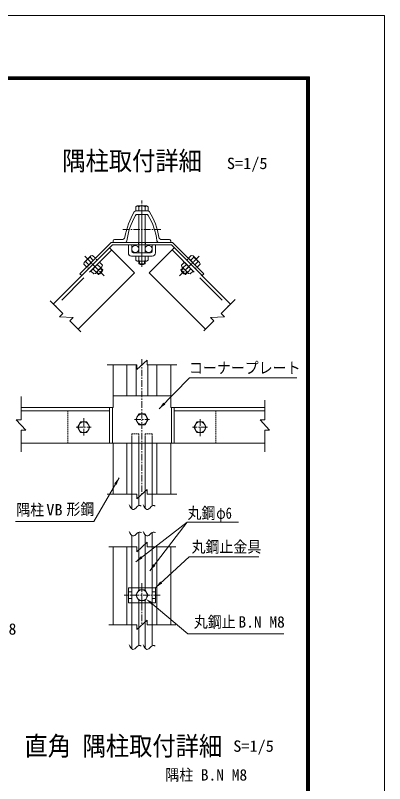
# Model space of a CAD drawing. Units: millimetres, scale not verified, with parts at other scales. Extents: x -4455 to 4455, y -3150 to 3150.
# Drawn here: x 3049 to 4455, y 228 to 3150 of the extents above; entities that cross this region are included whole.
import ezdxf
from ezdxf.enums import TextEntityAlignment as Align

# ---------------------------------------------------------------- set-up
doc = ezdxf.new("R2010")
doc.units = ezdxf.units.MM
doc.header["$LTSCALE"] = 20
for name, pattern in [('DASHED', [7.5, 6, -1.5]), ('USER1', [2, 1.25, -0.25, 0.25, -0.25]), ('USER2', [0.375, 0.25, -0.125]), ('USER4', [4.7625, 3.175, -1.5875])]:
    doc.linetypes.add(name, pattern=pattern)
doc.layers.add('0-0_7詳細', color=7, linetype='Continuous', lineweight=18)
doc.layers.add('1-0_D-TTL', color=7, linetype='Continuous', lineweight=18)
doc.styles.add('ＭＳ ゴシック', font='')
doc.styles.get('ＭＳ ゴシック').set_extended_font_data('MS Gothic')

msp = doc.modelspace()

# ---------------------------------------------------------------- linework, layer by layer
at = {"layer": '0-0_7詳細'}
for p, q in [((3512.87, 2425.83), (3506.99, 2422.43)), ((3512.87, 2425.83), (3548.15, 2425.83)), ((3548.15, 2425.83), (3554.03, 2422.43)), ((3506.99, 2422.43), (3506.99, 2406.63)), ((3506.99, 2406.63), (3554.03, 2406.63)), ((3530.51, 2406.63), (3508.02, 2406.63)), ((3518.51, 2422.43), (3518.51, 2406.63)), ((3530.51, 2406.63), (3553.01, 2406.63)), ((3542.51, 2422.43), (3542.51, 2406.63)), ((3554.03, 2422.43), (3554.03, 2406.63)), ((3530.51, 2393.13), (3512.72, 2393.13)), ((3518.51, 2393.13), (3518.51, 2247.03)), ((3530.51, 2393.13), (3548.31, 2393.13)), ((3542.51, 2393.13), (3542.51, 2247.03)), ((3414.04, 2286.63), (3294.55, 2167.14)), ((3646.99, 2286.63), (3414.04, 2286.63)), ((3421.01, 2292.63), (3421.01, 2286.63)), ((3466.25, 2286.63), (3421.01, 2286.63)), ((3454.24, 2297.13), (3425.51, 2297.13)), ((3594.78, 2286.63), (3640.01, 2286.63)), ((3606.78, 2297.13), (3635.51, 2297.13)), ((3640.01, 2292.63), (3640.01, 2286.63)), ((3646.99, 2286.63), (3766.47, 2167.14)), ((3418.01, 2277.03), (3192.89, 2051.91)), ((3418.01, 2277.03), (3301.34, 2160.36)), ((3502.87, 2170.96), (3407.41, 2266.42)), ((3643.01, 2277.03), (3418.01, 2277.03)), ((3558.16, 2170.96), (3653.62, 2266.42)), ((3643.01, 2277.03), (3868.13, 2051.91)), ((3643.01, 2277.03), (3759.68, 2160.36)), ((3335.87, 2235.62), (3310.93, 2210.67)), ((3353.61, 2226.2), (3320.35, 2192.94)), ((3334.29, 2229.23), (3345.46, 2218.06)), ((3335.87, 2235.62), (3342.43, 2237.38)), ((3342.43, 2237.38), (3353.61, 2226.2)), ((3554.03, 2234.43), (3506.99, 2234.43)), ((3506.99, 2218.55), (3506.99, 2234.43)), ((3518.51, 2217.29), (3518.51, 2234.43)), ((3542.51, 2217.29), (3542.51, 2234.43)), ((3718.59, 2237.38), (3707.42, 2226.2)), ((3707.42, 2226.2), (3740.68, 2192.94)), ((3726.74, 2229.23), (3715.56, 2218.06)), ((3725.15, 2235.62), (3718.59, 2237.38)), ((3725.15, 2235.62), (3750.1, 2210.67)), ((3310.93, 2210.67), (3309.17, 2204.12)), ((3309.17, 2204.12), (3320.35, 2192.94)), ((3317.32, 2212.26), (3328.49, 2201.08)), ((3335.62, 2177.67), (3368.88, 2210.93)), ((3353.27, 2168.16), (3378.39, 2193.28)), ((3372.86, 2190.66), (3360.74, 2202.78)), ((3512.75, 2215.23), (3506.99, 2218.55)), ((3548.27, 2215.23), (3512.75, 2215.23)), ((3518.51, 2215.23), (3518.51, 2204.57)), ((3542.51, 2204.57), (3518.51, 2204.57)), ((3542.51, 2215.23), (3542.51, 2204.57)), ((3680.92, 2199.7), (3692.14, 2210.93)), ((3682.64, 2193.28), (3680.92, 2199.7)), ((3707.76, 2168.16), (3682.64, 2193.28)), ((3688.17, 2190.66), (3700.29, 2202.78)), ((3725.4, 2177.67), (3692.14, 2210.93)), ((3743.71, 2212.26), (3732.53, 2201.08)), ((3751.85, 2204.12), (3740.68, 2192.94)), ((3750.1, 2210.67), (3751.85, 2204.12)), ((3502.87, 2170.96), (3288.35, 1956.45)), ((3301.34, 2160.36), (3294.55, 2167.14)), ((3346.85, 2166.44), (3335.62, 2177.67)), ((3355.89, 2173.69), (3343.77, 2185.81)), ((3353.27, 2168.16), (3346.85, 2166.44)), ((3357.34, 2172.23), (3364.88, 2164.7)), ((3364.88, 2164.7), (3381.85, 2181.67)), ((3374.31, 2189.21), (3381.85, 2181.67)), ((3558.16, 2170.96), (3772.67, 1956.45)), ((3686.71, 2189.21), (3679.17, 2181.67)), ((3696.14, 2164.7), (3679.17, 2181.67)), ((3703.68, 2172.23), (3696.14, 2164.7)), ((3705.14, 2173.69), (3717.26, 2185.81)), ((3759.68, 2160.36), (3766.47, 2167.14)), ((3421.01, 1821), (3421.01, 1658.52)), ((3640.01, 1821), (3640.01, 1658.52)), ((3421.01, 1703.52), (3640.01, 1703.52)), ((3421.01, 1658.52), (3070.27, 1658.52)), ((3407.41, 1646.52), (3070.27, 1646.52)), ((3407.41, 1658.52), (3407.41, 1523.52)), ((3418.01, 1658.52), (3418.01, 1523.52)), ((3640.01, 1658.52), (3998.62, 1658.52)), ((3643.01, 1658.52), (3643.01, 1523.52)), ((3653.62, 1658.52), (3653.62, 1523.52)), ((3653.62, 1646.52), (3996.37, 1646.52)), ((3458.42, 1523.52), (3070.27, 1523.52)), ((3421.01, 1523.52), (3640.01, 1523.52)), ((3421.01, 1523.52), (3421.01, 1328.86)), ((3491.56, 1538.52), (3491.56, 1272.97)), ((3518.56, 1538.52), (3518.56, 1285.35)), ((3542.46, 1538.52), (3542.46, 1275.74)), ((3569.46, 1538.52), (3569.46, 1284.35)), ((3604.85, 1523.52), (3998.62, 1523.52)), ((3640.01, 1523.52), (3640.01, 1328.86)), ((3491.56, 973.03), (3491.56, 1171.97)), ((3518.56, 973.03), (3518.56, 1184.35)), ((3542.46, 973.03), (3542.46, 1174.74)), ((3569.46, 973.03), (3569.46, 1183.35)), ((3421.01, 1128.21), (3421.01, 832.08)), ((3640.01, 1128.21), (3640.01, 832.08)), ((3478.91, 973.03), (3478.91, 916.03)), ((3582.11, 973.03), (3478.91, 973.03)), ((3582.11, 973.03), (3582.11, 916.03)), ((3582.11, 916.03), (3478.91, 916.03)), ((3491.56, 916.03), (3491.56, 740.72)), ((3518.56, 916.03), (3518.56, 753.1)), ((3542.46, 916.03), (3542.46, 743.49)), ((3569.46, 916.03), (3569.46, 752.1))]:
    msp.add_line(p, q, dxfattribs=at)
at = {"layer": '0-0_7詳細', "color": 1, "linetype": 'USER1'}
for p, q in [((3530.51, 2194.17), (3530.51, 2445.96)), ((3530.51, 2424.65), (3530.51, 2266.06)), ((3530.51, 2409.43), (3530.51, 2277.81)), ((3530.51, 2362.45), (3530.51, 2215.13)), ((3530.51, 2347.36), (3530.51, 2215.13)), ((3603.06, 2335.57), (3456.33, 2335.57)), ((3530.51, 2258.3), (3530.51, 2223.91)), ((3387.08, 2159.47), (3312.1, 2234.45)), ((3361.49, 2185.05), (3320.32, 2226.22)), ((3673.95, 2159.47), (3748.93, 2234.45)), ((3699.53, 2185.05), (3740.7, 2226.22)), ((3699.53, 2185.05), (3740.7, 2226.22)), ((3530.51, 1842.28), (3530.51, 1328.86)), ((3309.04, 1617.67), (3309.04, 1548.28)), ((3309.04, 1607.44), (3309.04, 1559.61)), ((3501.95, 1613.52), (3559.07, 1613.52)), ((3751.99, 1549.29), (3751.99, 1618.68)), ((3751.99, 1559.52), (3751.99, 1607.35)), ((3280.48, 1583.48), (3337.6, 1583.48)), ((3780.55, 1583.48), (3723.43, 1583.48)), ((3530.51, 990.94), (3530.51, 832.08)), ((3530.51, 982.67), (3530.51, 906.09)), ((3600.05, 944.53), (3462.71, 944.53))]:
    msp.add_line(p, q, dxfattribs=at)
at = {"layer": '0-0_7詳細', "color": 1, "linetype": 'USER2'}
for p, q in [((3517.01, 2286.63), (3517.01, 2277.03)), ((3544.01, 2286.63), (3544.01, 2277.03)), ((3359.68, 2218.69), (3352.89, 2225.48)), ((3701.35, 2218.69), (3708.14, 2225.48)), ((3701.35, 2218.69), (3708.14, 2225.48)), ((3327.86, 2186.87), (3321.07, 2193.66)), ((3733.17, 2186.87), (3739.96, 2193.66)), ((3733.17, 2186.87), (3739.96, 2193.66))]:
    msp.add_line(p, q, dxfattribs=at)
at = {"layer": '0-0_7詳細', "color": 3, "linetype": 'DASHED'}
for p, q in [((3415.89, 2257.94), (3201.38, 2043.42)), ((3645.13, 2257.94), (3859.65, 2043.42))]:
    msp.add_line(p, q, dxfattribs=at)
at = {"layer": '0-0_7詳細', "color": 3}
for p, q in [((3491.51, 2277.03), (3478.91, 2277.03)), ((3478.91, 2277.03), (3478.91, 2246.43)), ((3491.51, 2277.03), (3491.51, 2253.03)), ((3569.51, 2277.03), (3569.51, 2253.03)), ((3582.11, 2277.03), (3569.51, 2277.03)), ((3582.11, 2277.03), (3582.11, 2246.43)), ((3570.11, 2234.43), (3490.91, 2234.43)), ((3563.51, 2247.03), (3497.51, 2247.03)), ((3473.51, 1821), (3473.51, 1703.52)), ((3508.01, 1821), (3508.01, 1703.52)), ((3553.01, 1821), (3553.01, 1703.52)), ((3587.51, 1821), (3587.51, 1703.52)), ((3473.51, 1523.52), (3473.51, 1328.86)), ((3587.51, 1523.52), (3587.51, 1328.86)), ((3473.51, 1128.21), (3473.51, 832.08)), ((3587.51, 1128.21), (3587.51, 832.08))]:
    msp.add_line(p, q, dxfattribs=at)
at = {"layer": '0-0_7詳細', "color": 1}
for p, q in [((3520.91, 2215.23), (3520.91, 2203.36)), ((3540.11, 2215.23), (3540.11, 2203.36)), ((3359.04, 2173.93), (3367.43, 2165.54)), ((3372.62, 2187.51), (3381.01, 2179.11)), ((3688.41, 2187.51), (3680.01, 2179.11)), ((3701.99, 2173.93), (3693.59, 2165.54)), ((3702.91, 1222.14), (3560.46, 1037.57)), ((3569.88, 912.38), (3705.49, 797.44)), ((3705.49, 797.44), (4070.88, 797.44))]:
    msp.add_line(p, q, dxfattribs=at)
at = {"layer": '0-0_7詳細', "color": 4}
for p, q in [((3228.95, 2015.86), (3181.08, 2063.72)), ((3832.08, 2015.86), (3885.51, 2069.29)), ((3228.95, 2015.86), (3216.22, 2003.13)), ((3216.22, 2003.13), (3269.09, 2001.17)), ((3256.36, 1988.44), (3269.09, 2001.17)), ((3256.36, 1988.44), (3298.21, 1946.6)), ((3804.66, 1988.44), (3766.51, 1950.29)), ((3844.81, 2003.13), (3791.94, 2001.17)), ((3804.66, 1988.44), (3791.94, 2001.17)), ((3832.08, 2015.86), (3844.81, 2003.13)), ((3511.13, 1821), (3397.82, 1821)), ((3511.13, 1803), (3549.9, 1839)), ((3511.13, 1821), (3511.13, 1803)), ((3549.9, 1821), (3549.9, 1839)), ((3549.9, 1821), (3663.21, 1821)), ((3070.27, 1611.41), (3070.27, 1700.92)), ((3998.62, 1611.41), (3998.62, 1686.45)), ((3052.27, 1611.41), (3088.27, 1572.64)), ((3070.27, 1611.41), (3052.27, 1611.41)), ((3980.62, 1611.41), (4016.62, 1572.64)), ((3998.62, 1611.41), (3980.62, 1611.41)), ((3070.27, 1572.64), (3070.27, 1490.11)), ((3070.27, 1572.64), (3088.27, 1572.64)), ((3998.62, 1572.64), (3998.62, 1490.11)), ((3998.62, 1572.64), (4016.62, 1572.64)), ((3511.13, 1310.86), (3549.9, 1346.86)), ((3549.9, 1328.86), (3549.9, 1346.86)), ((3511.13, 1328.86), (3397.82, 1328.86)), ((3511.13, 1328.86), (3511.13, 1310.86)), ((3549.9, 1328.86), (3663.21, 1328.86)), ((3511.13, 1110.21), (3549.9, 1146.21)), ((3549.9, 1128.21), (3549.9, 1146.21)), ((3511.13, 1128.21), (3403.93, 1128.21)), ((3511.13, 1128.21), (3511.13, 1110.21)), ((3549.9, 1128.21), (3660.09, 1128.21)), ((3549.9, 832.08), (3549.9, 850.08)), ((3511.13, 832.08), (3403.93, 832.08)), ((3549.9, 832.08), (3660.09, 832.08))]:
    msp.add_line(p, q, dxfattribs=at)
at = {"layer": '0-0_7詳細', "color": 3, "linetype": 'USER2'}
for p, q in [((3249.04, 1646.52), (3249.04, 1523.52)), ((3811.99, 1646.52), (3811.99, 1523.52)), ((3491.56, 1558.86), (3491.56, 1538.52)), ((3491.56, 1558.86), (3518.56, 1558.86)), ((3518.56, 1558.86), (3518.56, 1538.52)), ((3542.46, 1558.86), (3542.46, 1538.52)), ((3569.46, 1558.86), (3542.46, 1558.86)), ((3569.46, 1558.86), (3569.46, 1538.52))]:
    msp.add_line(p, q, dxfattribs=at)
at = {"layer": '0-0_7詳細', "color": 1, "linetype": 'USER4'}
for p, q in [((3491.51, 973.03), (3491.51, 916.03)), ((3518.56, 973.03), (3518.56, 964.57)), ((3542.46, 973.03), (3542.46, 964.57)), ((3569.51, 973.03), (3569.51, 916.03)), ((3491.51, 957.28), (3478.91, 957.28)), ((3569.51, 957.28), (3582.11, 957.28)), ((3491.51, 931.78), (3478.91, 931.78)), ((3518.56, 924.49), (3518.56, 916.03)), ((3542.46, 924.49), (3542.46, 916.03)), ((3569.51, 931.78), (3582.11, 931.78))]:
    msp.add_line(p, q, dxfattribs=at)
at = {"layer": '0-0_7詳細'}
for points in [[(3548.27, 2215.23), (3554.03, 2218.55), (3554.03, 2234.43)], [(3378.39, 2193.28), (3380.11, 2199.7), (3368.88, 2210.93)], [(3707.76, 2168.16), (3714.18, 2166.44), (3725.4, 2177.67)], [(3898.46, 1222.14), (3702.91, 1222.14), (3507.63, 1072.17)]]:
    msp.add_lwpolyline(points, dxfattribs=at)
at = {"layer": '0-0_7詳細', "color": 4}
for points in [[(4120.13, 1770.94), (3712.08, 1770.94), (3596.16, 1653.76)], [(3481.97, 1287.95), (3484.24, 1282.82), (3487.91, 1276.79), (3491.71, 1272.82), (3495.62, 1270.89), (3499.64, 1271), (3503.78, 1273.16), (3508.03, 1277.37), (3512.26, 1281.8), (3516.33, 1284.64), (3520.25, 1285.88), (3524, 1285.54), (3527.6, 1283.59), (3527.97, 1283.21)], [(3535.51, 1287.95), (3537.78, 1282.82), (3541.46, 1276.79), (3545.25, 1272.82), (3549.16, 1270.89), (3553.18, 1271), (3557.32, 1273.16), (3561.57, 1277.37), (3565.8, 1281.8), (3569.88, 1284.64), (3573.79, 1285.88), (3577.55, 1285.54), (3581.14, 1283.59), (3581.52, 1283.21)], [(3481.97, 1186.94), (3484.24, 1181.81), (3487.91, 1175.79), (3491.71, 1171.81), (3495.62, 1169.88), (3499.64, 1170), (3503.78, 1172.16), (3508.03, 1176.37), (3512.26, 1180.8), (3516.33, 1183.64), (3520.25, 1184.88), (3524, 1184.53), (3527.6, 1182.59), (3527.97, 1182.21)], [(3535.51, 1186.94), (3537.78, 1181.81), (3541.46, 1175.79), (3545.25, 1171.81), (3549.16, 1169.88), (3553.18, 1170), (3557.32, 1172.16), (3561.57, 1176.37), (3565.8, 1180.8), (3569.88, 1183.64), (3573.79, 1184.88), (3577.55, 1184.53), (3581.14, 1182.59), (3581.52, 1182.21)], [(3511.13, 832.08), (3511.13, 814.08), (3549.9, 850.08)], [(3481.97, 755.69), (3484.24, 750.56), (3487.91, 744.54), (3491.71, 740.56), (3495.62, 738.63), (3499.64, 738.75), (3503.78, 740.91), (3508.03, 745.11), (3512.26, 749.55), (3516.33, 752.39), (3520.25, 753.63), (3524, 753.28), (3527.6, 751.34), (3527.97, 750.96)], [(3535.51, 755.69), (3537.78, 750.56), (3541.46, 744.54), (3545.25, 740.56), (3549.16, 738.63), (3553.18, 738.75), (3557.32, 740.91), (3561.57, 745.11), (3565.8, 749.55), (3569.88, 752.39), (3573.79, 753.63), (3577.55, 753.28), (3581.14, 751.34), (3581.52, 750.96)]]:
    msp.add_lwpolyline(points, dxfattribs=at)
at = {"layer": '0-0_7詳細', "color": 3}
for points in [[(3554.03, 1613.52), (3542.27, 1633.89), (3518.75, 1633.89), (3506.99, 1613.52), (3518.75, 1593.15), (3542.27, 1593.15)], [(3332.56, 1583.48), (3320.8, 1603.85), (3297.28, 1603.85), (3285.52, 1583.48), (3297.28, 1563.11), (3320.8, 1563.11)], [(3728.47, 1583.48), (3740.23, 1563.11), (3763.75, 1563.11), (3775.51, 1583.48), (3763.75, 1603.85), (3740.23, 1603.85)], [(3554.03, 944.53), (3542.27, 964.9), (3518.75, 964.9), (3506.99, 944.53), (3518.75, 924.16), (3542.27, 924.16)]]:
    msp.add_lwpolyline(points, close=True, dxfattribs=at)
at = {"layer": '0-0_7詳細', "color": 1}
for points in [[(3049.27, 1224.87), (3347.65, 1224.87), (3443.27, 1390.83)], [(3976.16, 1091.05), (3710.11, 1091.05), (3583.58, 974.39)]]:
    msp.add_lwpolyline(points, dxfattribs=at)
at = {"layer": '0-0_7詳細', "color": 3}
for centre, radius in [((3505.06, 2261.66), 13.5), ((3555.96, 2261.66), 13.5), ((3530.51, 1613.52), 20.4), ((3309.04, 1583.48), 20.4), ((3751.99, 1583.48), 20.4), ((3530.51, 944.53), 20.4)]:
    msp.add_circle(centre, radius, dxfattribs=at)
at = {"layer": '0-0_7詳細'}
for centre, radius, start, end in [((3513.18, 2419.95), 5.88, 24.94299, 92.968), ((3530.51, 2402.92), 22.91, 58.40741, 121.59259), ((3547.85, 2419.95), 5.88, 87.032, 155.05701), ((3733.87, 2262.43), 271.5, 148.81495, 170.5186), ((3508.02, 2399.13), 7.5, 90, 148.81495), ((3553.01, 2399.13), 7.5, 31.18505, 90), ((3327.16, 2262.43), 271.5, 9.4814, 31.18505), ((3723.7, 2262.06), 252, 149.65378, 173.11487), ((3512.72, 2385.63), 7.5, 90, 149.98767), ((3548.31, 2385.63), 7.5, 30.01233, 90), ((3337.33, 2262.06), 252, 6.88513, 30.34622), ((3425.51, 2292.63), 4.5, 90, 180), ((3454.24, 2309.13), 12, 270, 350.5186), ((3466.25, 2294.13), 7.5, 270, 352.36249), ((3594.78, 2294.13), 7.5, 187.63751, 270), ((3606.78, 2309.13), 12, 189.4814, 270), ((3635.51, 2292.63), 4.5, 0, 90), ((3339.6, 2206.95), 22.91, 103.40741, 166.59259), ((3339.81, 2231.25), 5.88, 132.032, 200.05701), ((3721.21, 2231.25), 5.88, 339.94299, 47.968), ((3721.43, 2206.95), 22.91, 13.40741, 76.59259), ((3315.3, 2206.73), 5.88, 69.94299, 137.968), ((3371.96, 2199.7), 9.09, 275.6618, 315), ((3512.75, 2224.31), 9.09, 270, 309.3382), ((3530.51, 2251.23), 36, 250.52878, 289.47122), ((3530.51, 2225.35), 24, 240, 300), ((3548.27, 2224.31), 9.09, 230.6618, 270), ((3689.06, 2199.7), 9.09, 225, 264.3382), ((3745.73, 2206.73), 5.88, 42.032, 110.05701), ((3346.84, 2174.59), 9.09, 315, 354.3382), ((3340.37, 2206.18), 36, 295.52878, 334.47122), ((3358.67, 2187.88), 24, 285, 345), ((3702.36, 2187.88), 24, 195, 255), ((3720.65, 2206.18), 36, 205.52878, 244.47122), ((3714.18, 2174.59), 9.09, 185.6618, 225)]:
    msp.add_arc(centre, radius, start, end, dxfattribs=at)
at = {"layer": '0-0_7詳細', "color": 3}
for centre, radius, start, end in [((3497.51, 2253.03), 6, 180, 270), ((3563.51, 2253.03), 6, 270, 0), ((3490.91, 2246.43), 12, 180, 270), ((3570.11, 2246.43), 12, 270, 0)]:
    msp.add_arc(centre, radius, start, end, dxfattribs=at)
at = {"layer": '0-0_7詳細', "color": 4}
msp.add_solid([(3594.75, 1652.34), (3612.15, 1677.33), (3619.55, 1670)], dxfattribs=at)
at = {"layer": '0-0_7詳細', "color": 1}
for points in [[(3444.27, 1392.56), (3433.81, 1363.97), (3424.78, 1369.17)], [(3559.23, 1035.99), (3573.44, 1062.92), (3581.69, 1056.56)], [(3582.11, 973.03), (3600.64, 997.2), (3607.7, 989.54)], [(3566.89, 908.38), (3545.83, 930.32), (3572.87, 916.39)]]:
    msp.add_solid(points, dxfattribs=at)
at = {"layer": '0-0_7詳細'}
msp.add_solid([(3506.04, 1070.95), (3526.66, 1093.36), (3533.01, 1085.09)], dxfattribs=at)
at = {"layer": '1-0_D-TTL', "color": 2}
msp.add_lwpolyline([(-4454.84, 3150.21), (4454.86, 3150.21), (4454.86, -3150.21), (-4454.84, -3150.21)], close=True, dxfattribs=at)
at = {"layer": '1-0_D-TTL'}
for points in [[(-4168.45, 2916.87), (4168.48, 2916.87), (4168.48, -2916.87), (-4168.45, -2916.87)], [(-4165.8, 2914.21), (4165.83, 2914.21), (4165.83, -2914.21), (-4165.8, -2914.21)], [(-4163.15, 2911.56), (4163.17, 2911.56), (4163.17, -2911.56), (-4163.15, -2911.56)], [(-4160.5, 2908.91), (4160.52, 2908.91), (4160.52, -2908.91), (-4160.5, -2908.91)], [(-4157.85, 2906.26), (4157.87, 2906.26), (4157.87, -2906.26), (-4157.85, -2906.26)]]:
    msp.add_lwpolyline(points, close=True, dxfattribs=at)

# ---------------------------------------------------------------- texts
at = {"layer": '0-0_7詳細', "style": 'ＭＳ ゴシック', "width": 0.9}
for s, height, p in [('隅柱取付詳細', 72.14, (3227.36, 2538.91)), ('直角 隅柱取付詳細', 72.16, (3083.26, 313.19))]:
    msp.add_text(s, height=height, dxfattribs=at).set_placement(p, align=Align.BOTTOM_LEFT)
at = {"layer": '0-0_7詳細', "color": 3, "style": 'ＭＳ ゴシック'}
for s, width, p in [('S=1/5', 1.05, (3854.14, 2552.61)), ('コーナープレート', 0.9, (3709.71, 1774.91)), ('隅柱', 0.9, (3052.11, 1234.7)), ('VB', 1.05, (3166.47, 1235.07)), ('形鋼', 0.9, (3243.15, 1237.32)), ('丸鋼', 0.9, (3704.16, 1222.3)), ('φ6', 0.8, (3813.69, 1222.3)), ('丸鋼止金具', 0.9, (3719.52, 1094.03)), ('丸鋼止', 0.9, (3728.32, 808.43)), ('S=1/5', 1.05, (3878.31, 335.99)), ('隅柱', 0.9, (3619.95, 226.6))]:
    msp.add_text(s, height=43.26, dxfattribs=dict(at, width=width)).set_placement(p, align=Align.BOTTOM_LEFT)
for p in [(3898.03, 808.43), (2875.78, 781.5), (3754.76, 226.6)]:
    msp.add_text('B.N M8', height=43.26, dxfattribs=at).set_placement(p, align=Align.BOTTOM_LEFT)

doc.saveas('drawing.dxf')
